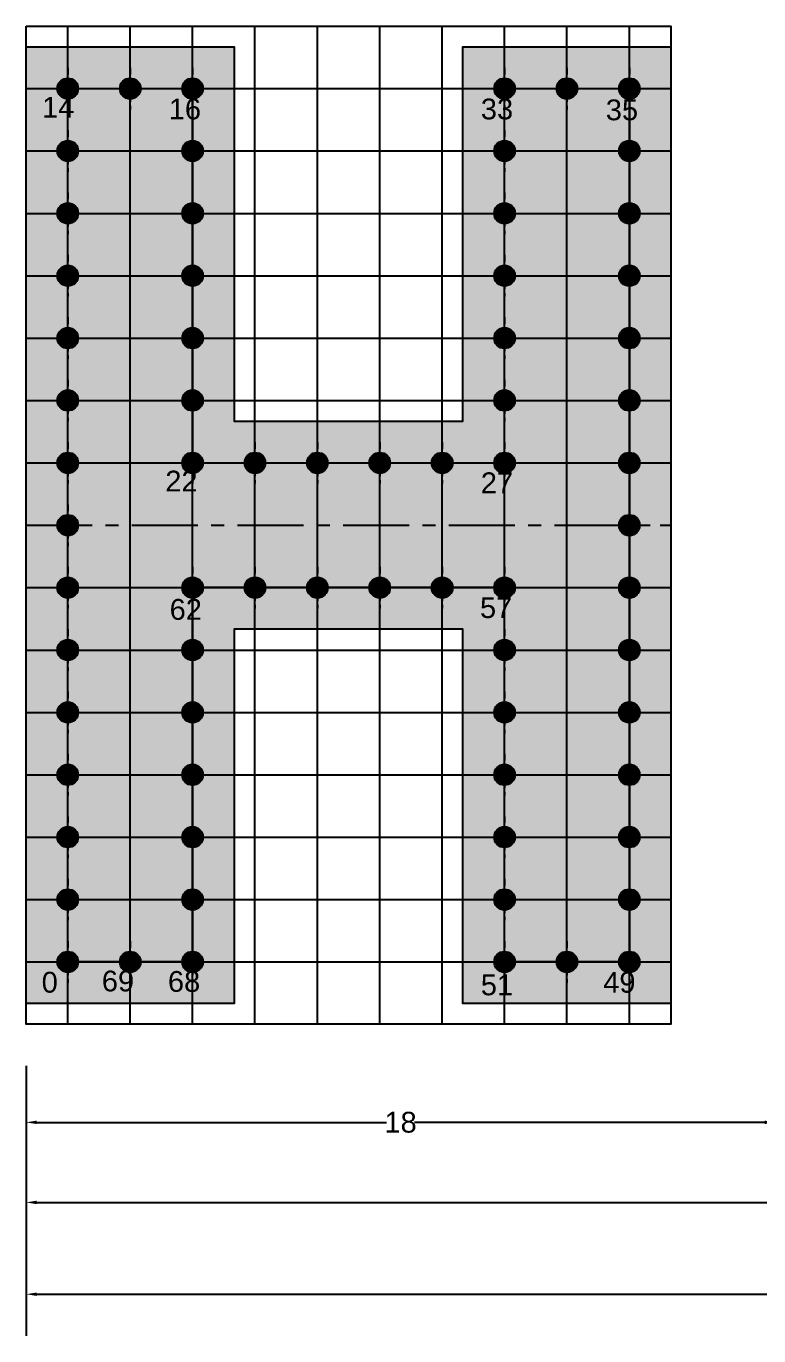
# Model space of a CAD drawing. Header units: millimetres. Extents: x 155 to 302, y -8 to 52.
# Drawn here: x 154.66 to 172.27, y -7.92 to 23.57 of the extents above; entities that cross this region are included whole.
import ezdxf

# ---------------------------------------------------------------- set-up
doc = ezdxf.new("R2010")
doc.units = ezdxf.units.MM
doc.linetypes.add('CENTER', pattern=[50.8, 31.75, -6.35, 6.35, -6.35])
for name, color, linetype in [('LetterBounds', 192, 'Continuous'), ('LetterFill', 7, 'Continuous'), ('LetterOutlines', 61, 'Continuous'), ('PixelCenters', 116, 'Continuous'), ('PixelFill', 22, 'Continuous'), ('PixelGuides', 160, 'Continuous'), ('PixelHoles', 90, 'Continuous'), ('PixelNumbers', 232, 'Continuous'), ('PixelPaths', 211, 'Continuous')]:
    doc.layers.add(name, color=color, linetype=linetype)
doc.layers.add('PixelPositions', color=3, linetype='Continuous', lineweight=25)
doc.styles.add('Annotative', font='arial.ttf')
doc.styles.get("Standard").update_dxf_attribs({"font": 'arial.ttf'})
doc.dimstyles.new('Mine$0', dxfattribs={"dimtxt": 0.5, "dimasz": 0.25, "dimexe": 1, "dimexo": 1, "dimgap": 0, "dimtad": 0, "dimdsep": 46, "dimtxsty": 'Standard', "dimcen": 0, "dimclrd": 256, "dimclre": 256, "dimclrt": 2, "dimadec": 0, "dimazin": 2, "dimtp": 0.1, "dimtm": 0.1, "dimtfac": 0.71, "dimtmove": 0, "dimatfit": 3, "dimfxl": 1, "dimlwd": -1, "dimlwe": -1, "dimarcsym": 1})

# ---------------------------------------------------------------- blocks, each defined once
blk = doc.blocks.new('Pixel')
at = {"layer": 'PixelFill'}
h = blk.add_hatch(color=256, dxfattribs=at)
h.paths.add_polyline_path([(0.25, 0, 0.414214), (0, 0.25), (0, 0)])
h.paths.add_polyline_path([(-0.25, 0), (0, 0), (0, 0.25, 0.414214)])
h.paths.add_polyline_path([(0, -0.25), (0, 0), (-0.25, 0, 0.414214)])
h.paths.add_polyline_path([(0, -0.25, 0.414214), (0.25, 0), (0, 0)])
h = blk.add_hatch(color=256, dxfattribs=at)
edge = h.paths.add_edge_path()
edge.add_line((0, 0), (0, 0.25))
edge.add_arc((0, 0), 0.25, 90, 180)
edge.add_line((-0.25, 0), (0, 0))
h = blk.add_hatch(color=256, dxfattribs=at)
edge = h.paths.add_edge_path()
edge.add_line((0, -0.25), (0, 0))
edge.add_line((0, 0), (-0.25, 0))
edge.add_arc((0, 0), 0.25, 180, 270)
h = blk.add_hatch(color=256, dxfattribs=at)
edge = h.paths.add_edge_path()
edge.add_line((0, 0), (0.25, 0))
edge.add_arc((0, 0), 0.25, 0, 90)
edge.add_line((0, 0.25), (0, 0))
h = blk.add_hatch(color=256, dxfattribs=at)
edge = h.paths.add_edge_path()
edge.add_line((0, 0), (0, -0.25))
edge.add_arc((0, 0), 0.25, 270, 360)
edge.add_line((0.25, 0), (0, 0))
at = {"layer": 'PixelCenters', "linetype": 'CENTER', "ltscale": 0.005}
for p, q in [((0, 0.5), (0, -0.5)), ((-0.5, 0), (0.5, 0))]:
    blk.add_line(p, q, dxfattribs=at)
at = {"layer": 'PixelHoles'}
blk.add_circle((0, 0), 0.25, dxfattribs=at)
blk = doc.blocks.new('*D157')
at = {"layer": 'PixelPositions', "linetype": 'ByBlock', "transparency": 16777216}
for p, q in [((154.66, -1.429), (154.66, -3.787)), ((172.66, -1.429), (172.66, -3.787)), ((154.91, -2.787), (163.325, -2.787)), ((172.41, -2.787), (163.995, -2.787))]:
    blk.add_line(p, q, dxfattribs=at)
at = {"layer": 'PixelPositions', "transparency": 16777216}
for points in [[(154.91, -2.745), (154.91, -2.828), (154.66, -2.787)], [(172.41, -2.745), (172.41, -2.828), (172.66, -2.787)]]:
    blk.add_solid(points, dxfattribs=at)
at = {"layer": 'PixelPositions', "color": 2, "transparency": 16777216, "insert": (163.66, -2.787), "char_height": 0.5, "attachment_point": 5}
blk.add_mtext('18', dxfattribs=at)
blk = doc.blocks.new('*D158')
at = {"layer": 'PixelPositions', "linetype": 'ByBlock', "transparency": 16777216}
for p, q in [((154.66, -1.429), (154.66, -5.712)), ((196.66, -1.429), (196.66, -5.712)), ((154.91, -4.712), (175.294, -4.712)), ((196.41, -4.712), (176.026, -4.712))]:
    blk.add_line(p, q, dxfattribs=at)
at = {"layer": 'PixelPositions', "transparency": 16777216}
for points in [[(154.91, -4.671), (154.91, -4.754), (154.66, -4.712)], [(196.41, -4.671), (196.41, -4.754), (196.66, -4.712)]]:
    blk.add_solid(points, dxfattribs=at)
at = {"layer": 'PixelPositions', "color": 2, "transparency": 16777216, "insert": (175.66, -4.712), "char_height": 0.5, "attachment_point": 5}
blk.add_mtext('42', dxfattribs=at)
blk = doc.blocks.new('*D159')
at = {"layer": 'PixelPositions', "linetype": 'ByBlock', "transparency": 16777216}
for p, q in [((154.66, -1.429), (154.66, -7.92)), ((211.66, -1.429), (211.66, -7.92)), ((154.91, -6.92), (182.802, -6.92)), ((211.41, -6.92), (183.518, -6.92))]:
    blk.add_line(p, q, dxfattribs=at)
at = {"layer": 'PixelPositions', "transparency": 16777216}
for points in [[(154.91, -6.878), (154.91, -6.961), (154.66, -6.92)], [(211.41, -6.878), (211.41, -6.961), (211.66, -6.92)]]:
    blk.add_solid(points, dxfattribs=at)
at = {"layer": 'PixelPositions', "color": 2, "transparency": 16777216, "insert": (183.16, -6.92), "char_height": 0.5, "attachment_point": 5}
blk.add_mtext('57', dxfattribs=at)

msp = doc.modelspace()

# ---------------------------------------------------------------- hatches: boundary and pattern name
at = {"layer": 'LetterFill'}
msp.add_hatch(color=256, dxfattribs=at).paths.add_polyline_path([(154.66, 23.071), (154.66, 0.071), (159.66, 0.071), (159.66, 9.071), (165.16, 9.071), (165.16, 0.071), (170.16, 0.071), (170.16, 23.071), (165.16, 23.071), (165.16, 14.071), (159.66, 14.071), (159.66, 23.071)])

# ---------------------------------------------------------------- linework, layer by layer
at = {"layer": 'LetterBounds'}
msp.add_lwpolyline([(154.66, 23.571), (170.16, 23.571), (170.16, -0.429), (154.66, -0.429)], close=True, dxfattribs=at)
at = {"layer": 'LetterOutlines'}
msp.add_lwpolyline([(154.66, 23.071), (159.66, 23.071), (159.66, 14.071), (165.16, 14.071), (165.16, 23.071), (170.16, 23.071), (170.16, 0.071), (165.16, 0.071), (165.16, 9.071), (159.66, 9.071), (159.66, 0.071), (154.66, 0.071)], close=True, dxfattribs=at)
at = {"layer": 'PixelGuides'}
for p, q in [((155.66, -0.429), (155.66, 23.571)), ((157.16, -0.429), (157.16, 23.571)), ((158.66, -0.429), (158.66, 23.571)), ((160.16, -0.429), (160.16, 23.571)), ((161.66, -0.429), (161.66, 23.571)), ((163.16, -0.429), (163.16, 23.571)), ((164.66, -0.429), (164.66, 23.571)), ((166.16, -0.429), (166.16, 23.571)), ((167.66, -0.429), (167.66, 23.571)), ((169.16, -0.429), (169.16, 23.571)), ((154.66, 22.071), (170.16, 22.071)), ((154.66, 20.571), (170.16, 20.571)), ((154.66, 19.071), (170.16, 19.071)), ((154.66, 17.571), (170.16, 17.571)), ((154.66, 16.071), (170.16, 16.071)), ((154.66, 14.571), (170.16, 14.571)), ((154.66, 13.071), (170.16, 13.071)), ((154.66, 10.071), (170.16, 10.071)), ((154.66, 8.571), (170.16, 8.571)), ((154.66, 7.071), (170.16, 7.071)), ((154.66, 5.571), (170.16, 5.571)), ((154.66, 4.071), (170.16, 4.071)), ((154.66, 2.571), (170.16, 2.571)), ((154.66, 1.071), (170.16, 1.071))]:
    msp.add_line(p, q, dxfattribs=at)
at = {"layer": 'PixelGuides', "color": 180, "linetype": 'CENTER', "ltscale": 0.05}
msp.add_line((154.66, 11.571), (170.16, 11.571), dxfattribs=at)
at = {"layer": 'PixelPaths'}
msp.add_lwpolyline([(155.66, 22.071), (158.66, 22.071), (158.66, 13.071), (166.16, 13.071), (166.16, 22.071), (169.16, 22.071), (169.16, 1.071), (166.16, 1.071), (166.16, 10.071), (158.66, 10.071), (158.66, 1.071), (155.66, 1.071)], close=True, dxfattribs=at)

# ---------------------------------------------------------------- block references
at = {"layer": 'PixelHoles'}
for p in [(155.66, 22.071), (157.16, 22.071), (158.66, 22.071), (166.16, 22.071), (167.66, 22.071), (169.16, 22.071), (155.66, 20.571), (158.66, 20.571), (166.16, 20.571), (169.16, 20.571), (155.66, 19.071), (158.66, 19.071), (166.16, 19.071), (169.16, 19.071), (155.66, 17.571), (158.66, 17.571), (166.16, 17.571), (169.16, 17.571), (155.66, 16.071), (158.66, 16.071), (166.16, 16.071), (169.16, 16.071), (155.66, 14.571), (158.66, 14.571), (166.16, 14.571), (169.16, 14.571), (155.66, 13.071), (158.66, 13.071), (160.16, 13.071), (161.66, 13.071), (163.16, 13.071), (164.66, 13.071), (166.16, 13.071), (169.16, 13.071), (155.66, 11.571), (169.16, 11.571), (155.66, 10.071), (158.66, 10.071), (160.16, 10.071), (161.66, 10.071), (163.16, 10.071), (164.66, 10.071), (166.16, 10.071), (169.16, 10.071), (155.66, 8.571), (158.66, 8.571), (166.16, 8.571), (169.16, 8.571), (155.66, 7.071), (158.66, 7.071), (166.16, 7.071), (169.16, 7.071), (155.66, 5.571), (158.66, 5.571), (166.16, 5.571), (169.16, 5.571), (155.66, 4.071), (158.66, 4.071), (166.16, 4.071), (169.16, 4.071), (155.66, 2.571), (158.66, 2.571), (166.16, 2.571), (169.16, 2.571), (155.66, 1.071), (157.16, 1.071), (158.66, 1.071), (166.16, 1.071), (167.66, 1.071), (169.16, 1.071)]:
    msp.add_blockref('Pixel', p, dxfattribs=at)

# ---------------------------------------------------------------- texts
at = {"layer": 'PixelNumbers', "style": 'Annotative'}
for s, p in [('14', (155.041, 21.371)), ('16', (158.087, 21.33)), ('33', (165.589, 21.33)), ('35', (168.594, 21.309)), ('22', (158.004, 12.383)), ('27', (165.589, 12.342)), ('62', (158.108, 9.298)), ('57', (165.569, 9.339)), ('0', (155.032, 0.332)), ('69', (156.478, 0.362)), ('68', (158.067, 0.351)), ('51', (165.589, 0.269)), ('49', (168.532, 0.331))]:
    msp.add_text(s, height=0.5, dxfattribs=at).set_placement(p)

# ---------------------------------------------------------------- dimensions: what is measured, and where the dimension line sits
at = {"layer": 'PixelPositions'}
for base, p2, picture, middle in [((172.66, -2.787), (172.66, -0.429), '*D157', (163.66, -2.787)), ((196.66, -4.712), (196.66, -0.429), '*D158', (175.66, -4.712)), ((211.66, -6.92), (211.66, -0.429), '*D159', (183.16, -6.92))]:
    dim = msp.add_linear_dim(base=base, p1=(154.66, -0.429), p2=p2, angle=0, dimstyle='Mine$0', override={"dimpost": ''}, dxfattribs=at)
    dim.commit()
    dim.dimension.update_dxf_attribs({"geometry": picture, "text_midpoint": middle})

doc.saveas('drawing.dxf')
